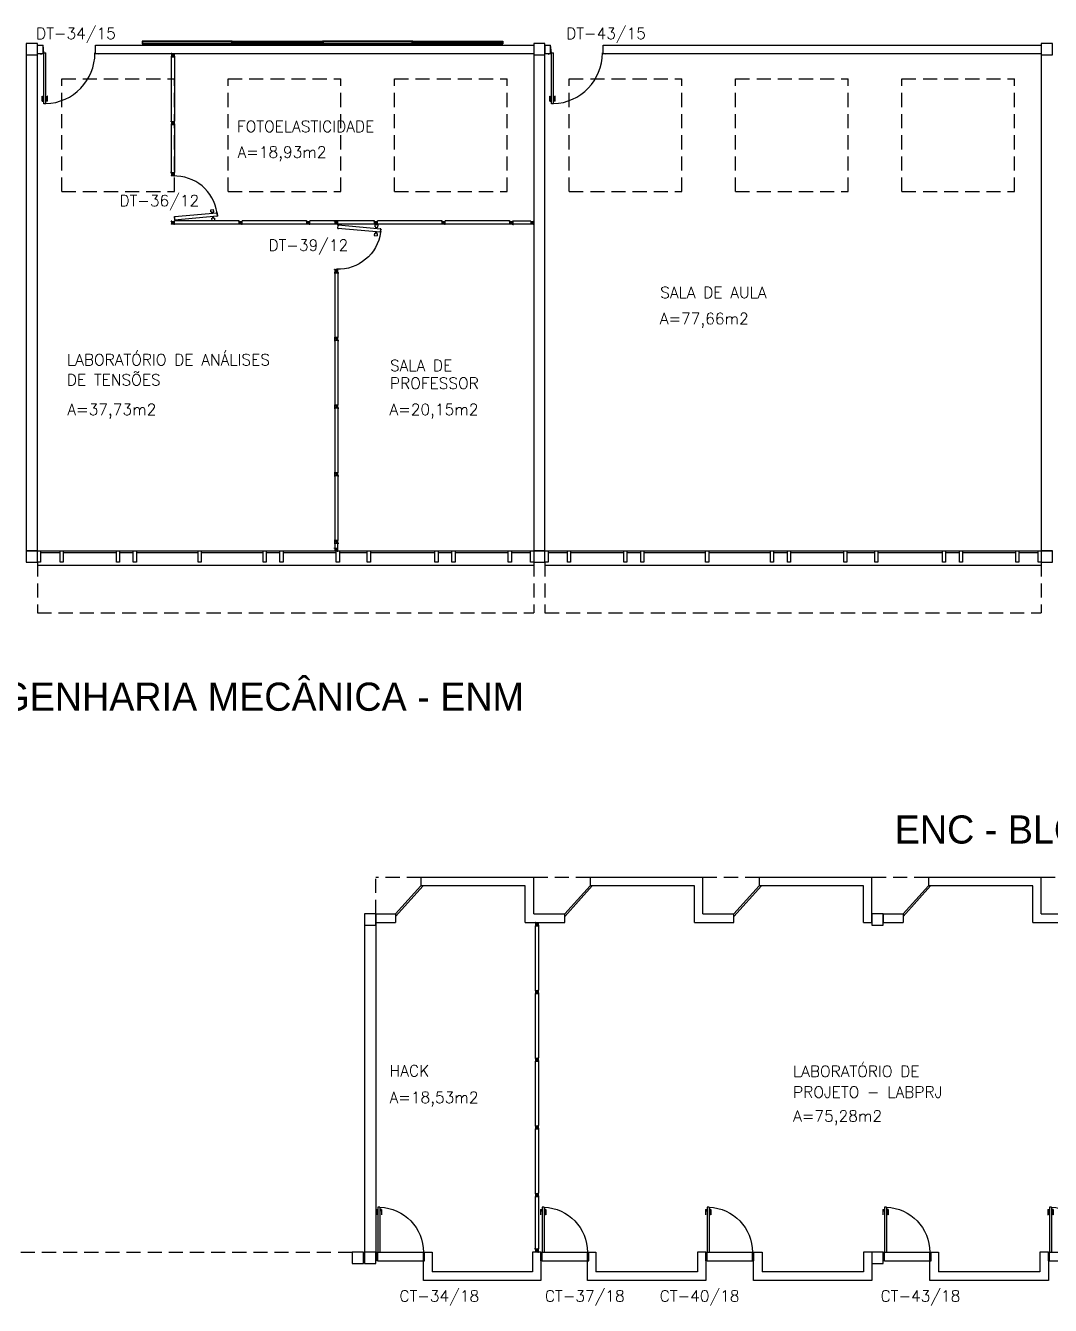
# Model space of a CAD drawing. Header units: centimetres. Extents: x -214 to 72, y 205 to 367.
# Drawn here: x -144.39 to -126.21, y 259.71 to 282.42 of the extents above; entities that cross this region are included whole.
import ezdxf

# ---------------------------------------------------------------- set-up
doc = ezdxf.new("R2010")
doc.units = ezdxf.units.CM
doc.header["$MEASUREMENT"] = 0
doc.linetypes.add('HIDDEN', pattern=[0.375, 0.25, -0.125])
doc.layers.get('0').update_dxf_attribs({"linetype": 'CONTINUOUS'})
for name, color, linetype in [('ALV', 2, 'CONTINUOUS'), ('AREA', 2, 'CONTINUOUS'), ('DIV', 2, 'CONTINUOUS'), ('ENDEREÇO NOVO', 2, 'CONTINUOUS'), ('ESQ', 1, 'CONTINUOUS'), ('ESTRUT', 3, 'CONTINUOUS'), ('MACANETA', 2, 'CONTINUOUS'), ('MARCO', 2, 'CONTINUOUS'), ('PainelFELTRO', 2, 'CONTINUOUS'), ('PORTA', 1, 'CONTINUOUS'), ('PROJ', 1, 'HIDDEN'), ('PROJEÇÃO', 1, 'HIDDEN'), ('SOLEIRA', 1, 'CONTINUOUS'), ('TEXTO', 2, 'CONTINUOUS'), ('USO', 2, 'CONTINUOUS')]:
    doc.layers.add(name, color=color, linetype=linetype)
doc.styles.add('UNB-100', font='simplex.shx', dxfattribs={"height": 0.2})

# ---------------------------------------------------------------- blocks, each defined once
blk = doc.blocks.new('DIV12')
for p, q in [((-0.005, 0), (0.005, 0)), ((0, -0.005), (0, 0.005)), ((0.024, 0.018), (0.028, 0.018)), ((0.024, 0.018), (0.024, 0.016)), ((0.024, 0.016), (0.028, 0.016)), ((0.028, 0.03), (0.043, 0.03)), ((0.028, 0.018), (0.028, 0.03)), ((0.028, -0.017), (0.028, 0.016)), ((0.03, 0.028), (1.169, 0.028)), ((0.03, -0.029), (0.03, 0.028)), ((0.043, 0.03), (0.043, 0.028)), ((0.024, -0.017), (0.028, -0.017)), ((0.024, -0.017), (0.024, -0.019)), ((0.024, -0.019), (0.028, -0.019)), ((0.028, -0.031), (0.028, -0.019)), ((0.028, -0.031), (0.043, -0.031)), ((0.03, -0.029), (1.169, -0.029)), ((0.043, -0.029), (0.043, -0.031))]:
    blk.add_line(p, q)
blk = doc.blocks.new('DOOR80')
at = {"layer": 'MACANETA'}
for p, q in [((-0.015, -0.665), (-0.01, -0.665)), ((-0.015, -0.755), (-0.015, -0.665)), ((-0.01, -0.755), (-0.01, -0.665)), ((0.08, -0.665), (0.075, -0.665)), ((0.075, -0.755), (0.075, -0.665)), ((0.08, -0.755), (0.08, -0.665)), ((-0.015, -0.755), (0.012, -0.755)), ((-0.01, -0.735), (0.012, -0.735)), ((0.012, -0.763), (0.012, -0.728)), ((0.012, -0.728), (0.015, -0.728)), ((0.012, -0.763), (0.015, -0.763)), ((0.053, -0.728), (0.05, -0.728)), ((0.053, -0.763), (0.05, -0.763)), ((0.053, -0.763), (0.053, -0.728)), ((0.075, -0.735), (0.053, -0.735)), ((0.08, -0.755), (0.053, -0.755))]:
    blk.add_line(p, q, dxfattribs=at)
at = {"layer": 'PORTA'}
for p, q in [((0.015, -0.8), (0.015, 0)), ((0.015, 0), (0.05, 0)), ((0.05, -0.8), (0.05, 0)), ((0.05, -0.8), (0.015, -0.8))]:
    blk.add_line(p, q, dxfattribs=at)
at = {"layer": 'PORTA', "color": 1}
blk.add_arc((0.02, 0), 0.8, 272.1491, 0, dxfattribs=at)
blk = doc.blocks.new('PORTA80')
at = {"layer": 'MARCO'}
for p, q in [((0, 0), (0.02, 0)), ((0, -0.15), (0, 0)), ((0.02, -0.15), (0.02, 0)), ((-0.002, -0.15), (-0.002, -0.15)), ((-0.002, -0.15), (-0.002, -0.15)), ((-0.002, -0.15), (-0.002, -0.15)), ((0.02, -0.15), (0, -0.15)), ((0.005, 0), (0.005, 0)), ((0.005, 0), (0.005, 0)), ((0.827, 0), (0.847, 0)), ((0.827, -0.15), (0.827, 0)), ((0.827, -0.15), (0.847, -0.15)), ((0.828, 0), (0.828, 0)), ((0.828, 0), (0.828, 0)), ((0.828, 0), (0.828, 0)), ((0.828, -0.15), (0.828, -0.15)), ((0.828, -0.15), (0.828, -0.15)), ((0.828, -0.15), (0.828, -0.15)), ((0.847, -0.15), (0.847, 0))]:
    blk.add_line(p, q, dxfattribs=at)
at = {"layer": 'SOLEIRA'}
for p, q in [((0.02, -0.15), (0.828, -0.15)), ((0.048, 0), (0.828, 0))]:
    blk.add_line(p, q, dxfattribs=at)
at = {"layer": 'PORTA', "xscale": -1, "rotation": 179.9999999948552}
blk.add_blockref('DOOR80', (0.005, 0), dxfattribs=at)
blk = doc.blocks.new('MTDIV')
for p, q in [((-0.0285, 0.0185), (-0.0285, 0.0285)), ((-0.0185, 0.0285), (-0.0285, 0.0285)), ((-0.0265, 0.0185), (-0.0285, 0.0185)), ((-0.0265, 0.0235), (-0.0265, 0.0265)), ((-0.0265, 0.0265), (-0.0185, 0.0265)), ((-0.0265, 0.0235), (0.0265, 0.0235)), ((-0.0215, 0.0235), (-0.0265, 0.0235)), ((-0.0265, 0.0185), (-0.0265, 0.0215)), ((-0.0265, 0.0215), (-0.0235, 0.0215)), ((-0.0235, 0.0215), (-0.0235, -0.0215)), ((-0.0215, 0.0235), (-0.0215, 0.0215)), ((-0.0215, 0.0215), (0.0215, 0.0215)), ((-0.0215, 0.0195), (0.0195, 0.0195)), ((-0.0215, 0.0195), (-0.0215, -0.0195)), ((-0.0185, 0.0265), (-0.0185, 0.0285)), ((-0.0049, 0), (0.0049, 0)), ((0, -0.0049), (0, 0.0049)), ((0.0195, 0.0095), (0.0115, 0.0095)), ((0.0115, 0.0095), (0.0115, 0.0075)), ((0.0215, 0.0075), (0.0115, 0.0075)), ((0.0135, 0.0075), (0.0135, 0.0055)), ((0.0215, 0.0055), (0.0135, 0.0055)), ((0.0185, 0.0265), (0.0185, 0.0285)), ((0.0185, 0.0285), (0.0285, 0.0285)), ((0.0185, 0.0265), (0.0265, 0.0265)), ((0.0195, 0.0195), (0.0195, 0.0095)), ((0.0215, 0.0235), (0.0215, 0.0075)), ((0.0215, 0.0235), (0.0265, 0.0235)), ((0.0215, 0.0055), (0.0215, -0.0055)), ((0.0235, 0.0215), (0.0235, -0.0215)), ((0.0265, 0.0215), (0.0235, 0.0215)), ((0.0265, 0.0235), (0.0265, 0.0265)), ((0.0265, 0.0185), (0.0265, 0.0215)), ((0.0265, 0.0185), (0.0285, 0.0185)), ((0.0285, 0.0185), (0.0285, 0.0285)), ((-0.0285, -0.0185), (-0.0285, -0.0285)), ((-0.0285, -0.0185), (-0.0265, -0.0185)), ((-0.0185, -0.0285), (-0.0285, -0.0285)), ((-0.0265, -0.0185), (-0.0265, -0.0215)), ((-0.0265, -0.0215), (-0.0235, -0.0215)), ((0.0265, -0.0235), (-0.0265, -0.0235)), ((-0.0265, -0.0235), (-0.0265, -0.0265)), ((-0.0215, -0.0235), (-0.0265, -0.0235)), ((-0.0185, -0.0265), (-0.0265, -0.0265)), ((-0.0215, -0.0195), (0.0195, -0.0195)), ((-0.0215, -0.0215), (0.0215, -0.0215)), ((-0.0215, -0.0215), (-0.0215, -0.0235)), ((-0.0185, -0.0265), (-0.0185, -0.0285)), ((0.0215, -0.0075), (0.0115, -0.0075)), ((0.0115, -0.0075), (0.0115, -0.0095)), ((0.0195, -0.0095), (0.0115, -0.0095)), ((0.0215, -0.0055), (0.0135, -0.0055)), ((0.0135, -0.0055), (0.0135, -0.0075)), ((0.0185, -0.0265), (0.0185, -0.0285)), ((0.0265, -0.0265), (0.0185, -0.0265)), ((0.0185, -0.0285), (0.0285, -0.0285)), ((0.0195, -0.0095), (0.0195, -0.0195)), ((0.0215, -0.0075), (0.0215, -0.0235)), ((0.0215, -0.0235), (0.0265, -0.0235)), ((0.0265, -0.0215), (0.0235, -0.0215)), ((0.0265, -0.0185), (0.0265, -0.0215)), ((0.0285, -0.0185), (0.0265, -0.0185)), ((0.0265, -0.0235), (0.0265, -0.0265)), ((0.0285, -0.0185), (0.0285, -0.0285))]:
    blk.add_line(p, q)
blk = doc.blocks.new('DOOR90')
at = {"layer": 'MACANETA'}
for p, q in [((-0.015, -0.755), (-0.01, -0.755)), ((-0.015, -0.845), (-0.015, -0.755)), ((-0.015, -0.845), (0.012, -0.845)), ((-0.01, -0.845), (-0.01, -0.755)), ((-0.01, -0.825), (0.012, -0.825)), ((0.012, -0.853), (0.012, -0.818)), ((0.012, -0.818), (0.015, -0.818)), ((0.012, -0.853), (0.015, -0.853)), ((0.053, -0.818), (0.05, -0.818)), ((0.053, -0.853), (0.05, -0.853)), ((0.053, -0.853), (0.053, -0.818)), ((0.075, -0.825), (0.053, -0.825)), ((0.08, -0.845), (0.053, -0.845)), ((0.08, -0.755), (0.075, -0.755)), ((0.075, -0.845), (0.075, -0.755)), ((0.08, -0.845), (0.08, -0.755))]:
    blk.add_line(p, q, dxfattribs=at)
at = {"layer": 'PORTA'}
for p, q in [((0.015, -0.89), (0.015, 0.01)), ((0.015, 0.01), (0.05, 0.01)), ((0.05, -0.89), (0.05, 0.01)), ((0.05, -0.89), (0.015, -0.89))]:
    blk.add_line(p, q, dxfattribs=at)
at = {"layer": 'PORTA', "color": 1}
blk.add_arc((0.02, 0.01), 0.9, 271.9102, 0, dxfattribs=at)
blk = doc.blocks.new('A$C34F976D8')
at = {"layer": 'DIV'}
blk.add_blockref('MTDIV', (0.028, 0.028), dxfattribs=at)
blk = doc.blocks.new('PLXD')
at = {"color": 1}
for p, q in [((-0.194, 0.727), (-0.233, 0.723)), ((-0.229, 0.673), (-0.233, 0.723)), ((-0.192, 0.712), (-0.194, 0.727)), ((-0.164, 0.714), (-0.192, 0.712)), ((-0.162, 0.694), (-0.19, 0.692)), ((-0.189, 0.677), (-0.19, 0.692)), ((-0.107, 0.719), (-0.079, 0.722)), ((-0.106, 0.7), (-0.077, 0.702)), ((-0.08, 0.737), (-0.041, 0.74)), ((-0.079, 0.722), (-0.08, 0.737)), ((-0.076, 0.687), (-0.077, 0.702)), ((-0.076, 0.687), (-0.036, 0.691)), ((-0.036, 0.691), (-0.041, 0.74)), ((-0.189, 0.677), (-0.229, 0.673))]:
    blk.add_line(p, q, dxfattribs=at)
at = {"color": 2}
for p, q in [((-0.172, 0.786), (-0.161, 0.787)), ((-0.172, 0.786), (-0.171, 0.772)), ((-0.169, 0.772), (-0.171, 0.772)), ((-0.17, 0.784), (-0.114, 0.789)), ((-0.17, 0.784), (-0.103, 0.028)), ((-0.159, 0.792), (-0.161, 0.792)), ((-0.161, 0.792), (-0.161, 0.787)), ((-0.159, 0.792), (-0.159, 0.787)), ((-0.159, 0.787), (-0.126, 0.79)), ((-0.124, 0.795), (-0.126, 0.795)), ((-0.126, 0.795), (-0.126, 0.79)), ((-0.124, 0.795), (-0.124, 0.79)), ((-0.124, 0.79), (-0.112, 0.791)), ((-0.114, 0.789), (-0.046, 0.033)), ((-0.112, 0.791), (-0.11, 0.777)), ((-0.11, 0.777), (-0.112, 0.777)), ((-0.105, 0.026), (-0.106, 0.04)), ((-0.104, 0.04), (-0.106, 0.04)), ((-0.105, 0.026), (-0.093, 0.027)), ((-0.103, 0.028), (-0.046, 0.033)), ((-0.092, 0.022), (-0.093, 0.027)), ((-0.09, 0.022), (-0.092, 0.022)), ((-0.091, 0.027), (-0.058, 0.03)), ((-0.09, 0.022), (-0.091, 0.027)), ((-0.057, 0.025), (-0.058, 0.03)), ((-0.055, 0.025), (-0.057, 0.025)), ((-0.056, 0.03), (-0.044, 0.031)), ((-0.055, 0.025), (-0.056, 0.03)), ((-0.045, 0.045), (-0.047, 0.045)), ((-0.044, 0.031), (-0.045, 0.045)), ((-0.008, 0), (0.006, 0)), ((0, 0.007), (0, -0.006))]:
    blk.add_line(p, q, dxfattribs=at)
at = {"color": 1}
blk.add_arc((-0.064, 0.029), 0.764, 98.125, 182.1419, dxfattribs=at)
blk = doc.blocks.new('PainelFELTRO')
at = {"layer": 'PainelFELTRO'}
blk.add_hatch(color=2, dxfattribs=at).paths.add_polyline_path([(0.01, 0.06), (0.01, 0.03), (1.59, 0.03), (1.59, 0.06)])
for p, q in [((1.6, 0.07), (0, 0.07)), ((0, 0.07), (0, 0.02)), ((0, 0.02), (1.6, 0.02)), ((1.6, 0.02), (1.6, 0.07))]:
    blk.add_line(p, q, dxfattribs=at)
at = {"layer": 'PainelFELTRO', "color": 1}
for p, q in [((0, 0), (1.6, 0)), ((0.05, 0.02), (0.05, 0)), ((1.55, 0), (1.55, 0.02))]:
    blk.add_line(p, q, dxfattribs=at)
at = {"layer": 'PainelFELTRO', "color": 2}
for p, q in [((1.59, 0.06), (0.01, 0.06)), ((0.01, 0.06), (0.01, 0.03)), ((0.01, 0.03), (1.59, 0.03)), ((1.59, 0.03), (1.59, 0.06))]:
    blk.add_line(p, q, dxfattribs=at)

msp = doc.modelspace()

# ---------------------------------------------------------------- linework, layer by layer
at = {"layer": 'ALV'}
for p, q in [((-144.175, 281.923), (-144.175, 282.073)), ((-144.175, 282.073), (-144.075, 282.073)), ((-144.075, 281.923), (-144.075, 282.073)), ((-143.145, 281.923), (-143.145, 282.073)), ((-143.145, 282.073), (-135.375, 282.073)), ((-135.375, 282.073), (-135.375, 281.923)), ((-135.175, 282.073), (-135.175, 281.923)), ((-135.175, 282.073), (-135.075, 282.073)), ((-135.075, 281.923), (-135.075, 282.073)), ((-134.145, 282.073), (-126.375, 282.073)), ((-134.145, 281.923), (-134.145, 282.073)), ((-126.375, 282.073), (-126.375, 281.898)), ((-144.375, 281.898), (-144.375, 273.098)), ((-144.375, 281.898), (-144.175, 281.898)), ((-144.175, 281.923), (-144.075, 281.923)), ((-144.175, 273.098), (-144.175, 281.898)), ((-143.145, 281.923), (-135.375, 281.923)), ((-135.375, 281.898), (-135.375, 273.098)), ((-135.375, 281.898), (-135.175, 281.898)), ((-135.175, 281.923), (-135.075, 281.923)), ((-135.175, 273.098), (-135.175, 281.898)), ((-134.145, 281.923), (-126.375, 281.923)), ((-126.375, 281.898), (-126.375, 273.098)), ((-126.375, 281.898), (-126.175, 281.898)), ((-144.375, 273.098), (-144.175, 273.098)), ((-135.375, 273.098), (-135.175, 273.098)), ((-126.375, 273.098), (-126.175, 273.098)), ((-135.375, 267.308), (-137.375, 267.308)), ((-137.375, 267.308), (-137.375, 267.158)), ((-135.375, 266.658), (-135.375, 267.308)), ((-132.375, 267.308), (-134.375, 267.308)), ((-134.375, 267.308), (-134.375, 267.158)), ((-132.375, 266.658), (-132.375, 267.308)), ((-129.375, 267.308), (-131.375, 267.308)), ((-131.375, 267.308), (-131.375, 267.158)), ((-129.375, 266.508), (-129.375, 267.308)), ((-126.375, 267.308), (-128.375, 267.308)), ((-128.375, 267.308), (-128.375, 267.158)), ((-126.375, 266.658), (-126.375, 267.308)), ((-135.525, 267.158), (-137.375, 267.158)), ((-135.525, 266.508), (-135.525, 267.158)), ((-132.525, 267.158), (-134.375, 267.158)), ((-132.525, 266.508), (-132.525, 267.158)), ((-129.525, 267.158), (-131.375, 267.158)), ((-129.525, 266.508), (-129.525, 267.158)), ((-126.525, 267.158), (-128.375, 267.158)), ((-126.525, 266.508), (-126.525, 267.158)), ((-138.175, 266.658), (-138.175, 266.458)), ((-138.175, 266.658), (-137.825, 266.658)), ((-137.825, 266.658), (-137.825, 266.508)), ((-135.375, 266.658), (-134.825, 266.658)), ((-134.825, 266.508), (-134.825, 266.658)), ((-132.375, 266.658), (-131.825, 266.658)), ((-131.825, 266.508), (-131.825, 266.658)), ((-129.175, 266.658), (-129.175, 266.508)), ((-129.175, 266.658), (-128.825, 266.658)), ((-128.825, 266.658), (-128.825, 266.508)), ((-126.375, 266.658), (-125.825, 266.658)), ((-138.375, 266.458), (-138.375, 260.658)), ((-138.375, 266.458), (-138.175, 266.458)), ((-138.175, 266.508), (-137.825, 266.508)), ((-138.175, 266.458), (-138.175, 260.658)), ((-135.525, 266.508), (-134.825, 266.508)), ((-132.525, 266.508), (-131.825, 266.508)), ((-129.525, 266.508), (-129.375, 266.508)), ((-129.175, 266.508), (-128.825, 266.508)), ((-126.525, 266.508), (-125.825, 266.508)), ((-137.327, 260.158), (-137.327, 260.658)), ((-137.327, 260.658), (-137.177, 260.658)), ((-137.177, 260.658), (-137.177, 260.308)), ((-135.396, 260.658), (-135.396, 260.308)), ((-135.246, 260.658), (-135.396, 260.658)), ((-135.246, 260.658), (-135.246, 260.158)), ((-134.42, 260.158), (-134.42, 260.658)), ((-134.42, 260.658), (-134.27, 260.658)), ((-134.27, 260.658), (-134.27, 260.308)), ((-132.47, 260.658), (-132.47, 260.308)), ((-132.32, 260.658), (-132.47, 260.658)), ((-132.32, 260.658), (-132.32, 260.158)), ((-131.475, 260.158), (-131.475, 260.658)), ((-131.475, 260.658), (-131.325, 260.658)), ((-131.325, 260.658), (-131.325, 260.308)), ((-129.525, 260.658), (-129.525, 260.308)), ((-129.375, 260.658), (-129.525, 260.658)), ((-129.375, 260.658), (-129.375, 260.158)), ((-128.347, 260.158), (-128.347, 260.658)), ((-128.347, 260.658), (-128.197, 260.658)), ((-128.197, 260.658), (-128.197, 260.308)), ((-126.397, 260.658), (-126.397, 260.308)), ((-126.247, 260.658), (-126.397, 260.658)), ((-126.247, 260.658), (-126.247, 260.158)), ((-135.396, 260.308), (-137.177, 260.308)), ((-132.47, 260.308), (-134.27, 260.308)), ((-129.525, 260.308), (-131.325, 260.308)), ((-126.397, 260.308), (-128.197, 260.308)), ((-135.246, 260.158), (-137.327, 260.158)), ((-132.32, 260.158), (-134.42, 260.158)), ((-129.375, 260.158), (-131.475, 260.158)), ((-126.247, 260.158), (-128.347, 260.158))]:
    msp.add_line(p, q, dxfattribs=at)
at = {"layer": 'DIV'}
for p, q in [((-141.806, 280.666), (-141.806, 280.651)), ((-141.806, 280.666), (-141.794, 280.666)), ((-141.804, 280.651), (-141.806, 280.651)), ((-141.804, 280.664), (-141.804, 279.81)), ((-141.804, 280.664), (-141.747, 280.664)), ((-141.794, 280.671), (-141.794, 280.666)), ((-141.792, 280.671), (-141.794, 280.671)), ((-141.792, 280.671), (-141.792, 280.666)), ((-141.792, 280.666), (-141.759, 280.666)), ((-141.78, 280.694), (-141.77, 280.694)), ((-141.775, 280.699), (-141.775, 280.689)), ((-141.759, 280.671), (-141.759, 280.666)), ((-141.757, 280.671), (-141.759, 280.671)), ((-141.757, 280.671), (-141.757, 280.666)), ((-141.757, 280.666), (-141.745, 280.666)), ((-141.747, 280.664), (-141.747, 279.81)), ((-141.745, 280.651), (-141.747, 280.651)), ((-141.745, 280.666), (-141.745, 280.651)), ((-141.804, 279.823), (-141.806, 279.823)), ((-141.806, 279.808), (-141.806, 279.823)), ((-141.806, 279.808), (-141.794, 279.808)), ((-141.804, 279.81), (-141.747, 279.81)), ((-141.794, 279.803), (-141.794, 279.808)), ((-141.792, 279.803), (-141.794, 279.803)), ((-141.792, 279.808), (-141.759, 279.808)), ((-141.792, 279.803), (-141.792, 279.808)), ((-141.78, 279.78), (-141.77, 279.78)), ((-141.775, 279.785), (-141.775, 279.775)), ((-141.759, 279.803), (-141.759, 279.808)), ((-141.757, 279.803), (-141.759, 279.803)), ((-141.757, 279.808), (-141.745, 279.808)), ((-141.757, 279.803), (-141.757, 279.808)), ((-141.745, 279.823), (-141.747, 279.823)), ((-141.745, 279.808), (-141.745, 279.823)), ((-135.77, 278.923), (-135.78, 278.923)), ((-135.775, 278.928), (-135.775, 278.917)), ((-135.752, 278.941), (-135.747, 278.941)), ((-135.752, 278.939), (-135.752, 278.941)), ((-135.752, 278.939), (-135.747, 278.939)), ((-135.752, 278.906), (-135.747, 278.906)), ((-135.752, 278.904), (-135.752, 278.906)), ((-135.752, 278.904), (-135.747, 278.904)), ((-135.747, 278.953), (-135.732, 278.953)), ((-135.747, 278.953), (-135.747, 278.941)), ((-135.747, 278.939), (-135.747, 278.906)), ((-135.747, 278.904), (-135.747, 278.892)), ((-135.747, 278.892), (-135.732, 278.892)), ((-135.432, 278.951), (-135.745, 278.951)), ((-135.745, 278.951), (-135.745, 278.894)), ((-135.432, 278.894), (-135.745, 278.894)), ((-135.732, 278.951), (-135.732, 278.953)), ((-135.732, 278.892), (-135.732, 278.894)), ((-138.906, 273.237), (-138.906, 273.222)), ((-138.906, 273.237), (-138.894, 273.237)), ((-138.904, 273.222), (-138.906, 273.222)), ((-138.904, 273.235), (-138.847, 273.235)), ((-138.904, 273.235), (-138.904, 273.155)), ((-138.894, 273.242), (-138.894, 273.237)), ((-138.892, 273.242), (-138.894, 273.242)), ((-138.892, 273.242), (-138.892, 273.237)), ((-138.892, 273.237), (-138.859, 273.237)), ((-138.88, 273.265), (-138.87, 273.265)), ((-138.875, 273.27), (-138.875, 273.26)), ((-138.859, 273.242), (-138.859, 273.237)), ((-138.857, 273.242), (-138.859, 273.242)), ((-138.857, 273.242), (-138.857, 273.237)), ((-138.857, 273.237), (-138.845, 273.237)), ((-138.847, 273.155), (-138.847, 273.237)), ((-138.845, 273.222), (-138.847, 273.222)), ((-138.845, 273.237), (-138.845, 273.222)), ((-135.348, 261.648), (-135.348, 261.634)), ((-135.348, 261.648), (-135.336, 261.648)), ((-135.346, 261.634), (-135.348, 261.634)), ((-135.346, 261.646), (-135.346, 260.716)), ((-135.346, 261.646), (-135.289, 261.646)), ((-135.336, 261.653), (-135.336, 261.648)), ((-135.334, 261.653), (-135.336, 261.653)), ((-135.334, 261.653), (-135.334, 261.648)), ((-135.334, 261.648), (-135.301, 261.648)), ((-135.322, 261.677), (-135.312, 261.677)), ((-135.317, 261.682), (-135.317, 261.672)), ((-135.301, 261.653), (-135.301, 261.648)), ((-135.299, 261.653), (-135.301, 261.653)), ((-135.299, 261.653), (-135.299, 261.648)), ((-135.299, 261.648), (-135.287, 261.648)), ((-135.289, 261.646), (-135.289, 260.716)), ((-135.287, 261.634), (-135.289, 261.634)), ((-135.287, 261.648), (-135.287, 261.634)), ((-135.346, 260.728), (-135.348, 260.728)), ((-135.348, 260.714), (-135.348, 260.728)), ((-135.348, 260.714), (-135.336, 260.714)), ((-135.346, 260.716), (-135.289, 260.716)), ((-135.336, 260.709), (-135.336, 260.714)), ((-135.334, 260.709), (-135.336, 260.709)), ((-135.334, 260.714), (-135.301, 260.714)), ((-135.334, 260.709), (-135.334, 260.714)), ((-135.322, 260.685), (-135.312, 260.685)), ((-135.317, 260.69), (-135.317, 260.68)), ((-135.301, 260.709), (-135.301, 260.714)), ((-135.299, 260.709), (-135.301, 260.709)), ((-135.299, 260.714), (-135.287, 260.714)), ((-135.299, 260.709), (-135.299, 260.714)), ((-135.287, 260.728), (-135.289, 260.728)), ((-135.287, 260.714), (-135.287, 260.728))]:
    msp.add_line(p, q, dxfattribs=at)
at = {"layer": 'ESQ'}
for p, q in [((-144.12, 273.098), (-135.43, 273.098)), ((-144.12, 273.073), (-143.775, 273.073)), ((-143.72, 273.073), (-142.775, 273.073)), ((-142.72, 273.073), (-142.475, 273.073)), ((-142.42, 273.073), (-141.325, 273.073)), ((-141.27, 273.073), (-140.175, 273.073)), ((-140.12, 273.073), (-139.875, 273.073)), ((-139.82, 273.073), (-138.875, 273.073)), ((-138.82, 273.073), (-138.325, 273.073)), ((-138.27, 273.073), (-137.125, 273.073)), ((-137.07, 273.073), (-136.825, 273.073)), ((-136.77, 273.073), (-135.825, 273.073)), ((-135.77, 273.073), (-135.43, 273.073)), ((-135.12, 273.098), (-126.43, 273.098)), ((-135.12, 273.073), (-134.775, 273.073)), ((-134.72, 273.073), (-133.775, 273.073)), ((-133.72, 273.073), (-133.475, 273.073)), ((-133.42, 273.073), (-132.325, 273.073)), ((-132.27, 273.073), (-131.175, 273.073)), ((-131.12, 273.073), (-130.875, 273.073)), ((-130.82, 273.073), (-129.875, 273.073)), ((-129.82, 273.073), (-129.325, 273.073)), ((-129.27, 273.073), (-128.125, 273.073)), ((-128.07, 273.073), (-127.825, 273.073)), ((-127.77, 273.073), (-126.825, 273.073)), ((-126.77, 273.073), (-126.43, 273.073)), ((-144.175, 272.898), (-144.175, 272.848)), ((-144.175, 272.848), (-135.375, 272.848)), ((-135.375, 272.898), (-135.375, 272.848)), ((-135.175, 272.898), (-135.175, 272.848)), ((-135.175, 272.848), (-126.375, 272.848)), ((-126.375, 272.898), (-126.375, 272.848)), ((-137.335, 267.158), (-137.825, 266.613)), ((-137.375, 267.158), (-137.825, 266.658)), ((-134.335, 267.158), (-134.825, 266.613)), ((-134.375, 267.158), (-134.825, 266.658)), ((-131.375, 267.158), (-131.825, 266.658)), ((-131.335, 267.158), (-131.825, 266.613)), ((-128.335, 267.158), (-128.825, 266.613)), ((-128.375, 267.158), (-128.825, 266.658))]:
    msp.add_line(p, q, dxfattribs=at)
for points in [[(-144.175, 273.098), (-144.12, 273.098), (-144.12, 272.898), (-144.175, 272.898)], [(-143.775, 273.098), (-143.72, 273.098), (-143.72, 272.898), (-143.775, 272.898)], [(-142.775, 273.098), (-142.72, 273.098), (-142.72, 272.898), (-142.775, 272.898)], [(-142.475, 273.098), (-142.42, 273.098), (-142.42, 272.898), (-142.475, 272.898)], [(-141.325, 273.098), (-141.27, 273.098), (-141.27, 272.898), (-141.325, 272.898)], [(-140.175, 273.098), (-140.12, 273.098), (-140.12, 272.898), (-140.175, 272.898)], [(-139.875, 273.098), (-139.82, 273.098), (-139.82, 272.898), (-139.875, 272.898)], [(-138.875, 273.098), (-138.82, 273.098), (-138.82, 272.898), (-138.875, 272.898)], [(-138.325, 273.098), (-138.27, 273.098), (-138.27, 272.898), (-138.325, 272.898)], [(-137.125, 273.098), (-137.07, 273.098), (-137.07, 272.898), (-137.125, 272.898)], [(-136.825, 273.098), (-136.77, 273.098), (-136.77, 272.898), (-136.825, 272.898)], [(-135.825, 273.098), (-135.77, 273.098), (-135.77, 272.898), (-135.825, 272.898)], [(-135.43, 273.098), (-135.375, 273.098), (-135.375, 272.898), (-135.43, 272.898)], [(-135.175, 273.098), (-135.12, 273.098), (-135.12, 272.898), (-135.175, 272.898)], [(-134.775, 273.098), (-134.72, 273.098), (-134.72, 272.898), (-134.775, 272.898)], [(-133.775, 273.098), (-133.72, 273.098), (-133.72, 272.898), (-133.775, 272.898)], [(-133.475, 273.098), (-133.42, 273.098), (-133.42, 272.898), (-133.475, 272.898)], [(-132.325, 273.098), (-132.27, 273.098), (-132.27, 272.898), (-132.325, 272.898)], [(-131.175, 273.098), (-131.12, 273.098), (-131.12, 272.898), (-131.175, 272.898)], [(-130.875, 273.098), (-130.82, 273.098), (-130.82, 272.898), (-130.875, 272.898)], [(-129.875, 273.098), (-129.82, 273.098), (-129.82, 272.898), (-129.875, 272.898)], [(-129.325, 273.098), (-129.27, 273.098), (-129.27, 272.898), (-129.325, 272.898)], [(-128.125, 273.098), (-128.07, 273.098), (-128.07, 272.898), (-128.125, 272.898)], [(-127.825, 273.098), (-127.77, 273.098), (-127.77, 272.898), (-127.825, 272.898)], [(-126.825, 273.098), (-126.77, 273.098), (-126.77, 272.898), (-126.825, 272.898)], [(-126.43, 273.098), (-126.375, 273.098), (-126.375, 272.898), (-126.43, 272.898)]]:
    msp.add_lwpolyline(points, close=True, dxfattribs=at)
at = {"layer": 'ESTRUT'}
for points in [[(-144.175, 282.098), (-144.375, 282.098), (-144.375, 281.898), (-144.175, 281.898)], [(-135.175, 282.098), (-135.375, 282.098), (-135.375, 281.898), (-135.175, 281.898)], [(-126.175, 282.098), (-126.375, 282.098), (-126.375, 281.898), (-126.175, 281.898)], [(-144.175, 273.098), (-144.375, 273.098), (-144.375, 272.898), (-144.175, 272.898)], [(-135.175, 273.098), (-135.375, 273.098), (-135.375, 272.898), (-135.175, 272.898)], [(-126.175, 273.098), (-126.375, 273.098), (-126.375, 272.898), (-126.175, 272.898)], [(-138.175, 266.658), (-138.375, 266.658), (-138.375, 266.458), (-138.175, 266.458)], [(-129.175, 266.658), (-129.375, 266.658), (-129.375, 266.458), (-129.175, 266.458)], [(-138.395, 260.658), (-138.595, 260.658), (-138.595, 260.458), (-138.395, 260.458)], [(-138.175, 260.658), (-138.375, 260.658), (-138.375, 260.458), (-138.175, 260.458)], [(-129.175, 260.658), (-129.375, 260.658), (-129.375, 260.458), (-129.175, 260.458)]]:
    msp.add_lwpolyline(points, close=True, dxfattribs=at)
at = {"layer": 'MARCO'}
for p, q in [((-144.06, 281.933), (-144.075, 282.073)), ((-144.075, 282.073), (-144.075, 282.073)), ((-144.075, 282.073), (-144.075, 282.073)), ((-144.075, 282.073), (-144.075, 282.073)), ((-144.075, 282.073), (-144.075, 282.073)), ((-144.075, 282.073), (-144.075, 282.073)), ((-143.145, 281.923), (-143.145, 282.073)), ((-143.145, 282.073), (-143.145, 282.073)), ((-143.145, 282.073), (-143.145, 282.073)), ((-143.145, 282.073), (-143.145, 282.073)), ((-143.145, 282.073), (-143.145, 282.073)), ((-143.145, 282.073), (-143.145, 282.073)), ((-135.06, 281.933), (-135.075, 282.073)), ((-135.075, 282.073), (-135.075, 282.073)), ((-135.075, 282.073), (-135.075, 282.073)), ((-135.075, 282.073), (-135.075, 282.073)), ((-135.075, 282.073), (-135.075, 282.073)), ((-135.075, 282.073), (-135.075, 282.073)), ((-134.145, 281.923), (-134.145, 282.073)), ((-134.145, 282.073), (-134.145, 282.073)), ((-134.145, 282.073), (-134.145, 282.073)), ((-134.145, 282.073), (-134.145, 282.073)), ((-134.145, 282.073), (-134.145, 282.073)), ((-134.145, 282.073), (-134.145, 282.073)), ((-144.12, 281.913), (-144.075, 281.923)), ((-144.12, 281.923), (-144.12, 281.913)), ((-144.075, 281.923), (-144.06, 281.933)), ((-144.075, 281.923), (-144.075, 281.923)), ((-144.075, 281.923), (-144.075, 281.923)), ((-144.06, 281.933), (-144.06, 281.933)), ((-144.06, 281.933), (-144.06, 281.933)), ((-143.1, 281.913), (-143.145, 281.923)), ((-143.145, 281.923), (-143.145, 281.923)), ((-143.145, 281.923), (-143.145, 281.923)), ((-143.145, 281.923), (-143.145, 281.923)), ((-143.145, 281.923), (-143.145, 281.923)), ((-143.145, 281.923), (-143.145, 281.923)), ((-143.1, 281.923), (-143.1, 281.913)), ((-135.12, 281.913), (-135.075, 281.923)), ((-135.12, 281.923), (-135.12, 281.913)), ((-135.075, 281.923), (-135.06, 281.933)), ((-135.075, 281.923), (-135.075, 281.923)), ((-135.075, 281.923), (-135.075, 281.923)), ((-135.06, 281.933), (-135.06, 281.933)), ((-135.06, 281.933), (-135.06, 281.933)), ((-134.145, 281.923), (-134.145, 281.923)), ((-134.145, 281.923), (-134.145, 281.923)), ((-134.145, 281.923), (-134.145, 281.923)), ((-134.145, 281.923), (-134.145, 281.923)), ((-134.145, 281.923), (-134.145, 281.923)), ((-134.1, 281.913), (-134.145, 281.923)), ((-134.1, 281.923), (-134.1, 281.913))]:
    msp.add_line(p, q, dxfattribs=at)
at = {"layer": 'PROJ'}
for p, q in [((-144.175, 272.898), (-144.175, 271.998)), ((-135.375, 272.898), (-135.375, 271.998)), ((-135.175, 272.898), (-135.175, 271.998)), ((-126.375, 272.898), (-126.375, 271.998)), ((-144.175, 271.998), (-135.375, 271.998)), ((-135.175, 271.998), (-126.375, 271.998)), ((-138.175, 266.658), (-138.175, 267.312)), ((-137.375, 267.308), (-138.173, 267.308)), ((-134.375, 267.308), (-135.375, 267.308)), ((-131.375, 267.308), (-132.375, 267.308)), ((-128.375, 267.308), (-129.375, 267.308)), ((-125.375, 267.308), (-126.375, 267.308)), ((-138.595, 260.651), (-147.52, 260.658))]:
    msp.add_line(p, q, dxfattribs=at)
at = {"layer": 'PROJEÇÃO'}
for p, q in [((-143.745, 281.473), (-141.745, 281.473)), ((-143.745, 279.473), (-143.745, 281.473)), ((-141.745, 279.473), (-141.745, 281.473)), ((-140.795, 279.473), (-140.795, 281.473)), ((-140.795, 281.473), (-138.795, 281.473)), ((-138.795, 279.473), (-138.795, 281.473)), ((-137.845, 279.473), (-137.845, 281.473)), ((-137.845, 281.473), (-135.845, 281.473)), ((-135.845, 279.473), (-135.845, 281.473)), ((-134.745, 281.473), (-132.745, 281.473)), ((-134.745, 279.473), (-134.745, 281.473)), ((-132.745, 279.473), (-132.745, 281.473)), ((-131.795, 279.473), (-131.795, 281.473)), ((-131.795, 281.473), (-129.795, 281.473)), ((-129.795, 279.473), (-129.795, 281.473)), ((-128.845, 281.473), (-126.845, 281.473)), ((-128.845, 279.473), (-128.845, 281.473)), ((-126.845, 279.473), (-126.845, 281.473)), ((-143.745, 279.473), (-141.745, 279.473)), ((-140.795, 279.473), (-138.795, 279.473)), ((-137.845, 279.473), (-135.845, 279.473)), ((-134.745, 279.473), (-132.745, 279.473)), ((-131.795, 279.473), (-129.795, 279.473)), ((-128.845, 279.473), (-126.845, 279.473))]:
    msp.add_line(p, q, dxfattribs=at)

# ---------------------------------------------------------------- block references
at = {"layer": 'ALV', "color": 6}
for p in [(-142.32, 282.073), (-139.12, 282.073)]:
    msp.add_blockref('PainelFELTRO', p, dxfattribs=at)
at = {"layer": 'ALV', "color": 6, "xscale": -1}
for p in [(-139.12, 282.073), (-135.92, 282.073)]:
    msp.add_blockref('PainelFELTRO', p, dxfattribs=at)
at = {"layer": 'ALV'}
for name, p in [('A$C34F976D8', (-141.804, 281.866)), ('A$C34F976D8', (-141.804, 278.894)), ('A$C34F976D8', (-140.604, 278.894)), ('A$C34F976D8', (-139.404, 278.894)), ('A$C34F976D8', (-138.904, 278.894)), ('A$C34F976D8', (-138.204, 278.894)), ('A$C34F976D8', (-137.004, 278.894)), ('A$C34F976D8', (-138.904, 278.037)), ('PORTA80', (-138.156, 260.658)), ('PORTA80', (-135.246, 260.658)), ('PORTA80', (-132.32, 260.658)), ('PORTA80', (-129.175, 260.658)), ('PORTA80', (-126.247, 260.658))]:
    msp.add_blockref(name, p, dxfattribs=at)
at = {"layer": 'ALV', "rotation": 90}
for p in [(-138.847, 276.837), (-138.847, 275.637), (-138.847, 274.437)]:
    msp.add_blockref('A$C34F976D8', p, dxfattribs=at)
at = {"layer": 'DIV'}
for name, p, rotation in [('DIV12', (-141.775, 281.894), 270), ('PLXD', (-141.775, 278.923), 270), ('DIV12', (-140.575, 278.923), 180), ('DIV12', (-139.375, 278.923), 180), ('DIV12', (-138.175, 278.923), 180), ('DIV12', (-136.975, 278.923), 180), ('DIV12', (-135.775, 278.923), 180), ('DIV12', (-138.875, 278.065), 270), ('DIV12', (-138.875, 276.865), 270), ('DIV12', (-138.875, 275.665), 270), ('DIV12', (-138.875, 274.465), 270), ('A$C34F976D8', (-138.847, 273.237), 90), ('DIV12', (-135.317, 266.477), 270), ('DIV12', (-135.317, 265.277), 270), ('DIV12', (-135.317, 264.077), 270), ('DIV12', (-135.317, 262.877), 270)]:
    msp.add_blockref(name, p, dxfattribs=dict(at, rotation=rotation))
for name, p in [('MTDIV', (-141.775, 280.694)), ('A$C34F976D8', (-141.804, 279.751)), ('A$C34F976D8', (-135.804, 278.894)), ('A$C34F976D8', (-135.432, 278.894)), ('A$C34F976D8', (-138.904, 273.098)), ('MTDIV', (-135.317, 266.477)), ('MTDIV', (-135.317, 265.277)), ('MTDIV', (-135.317, 264.077)), ('MTDIV', (-135.317, 262.877)), ('MTDIV', (-135.317, 261.677)), ('MTDIV', (-135.317, 260.685))]:
    msp.add_blockref(name, p, dxfattribs=at)
at = {"layer": 'DIV', "xscale": -1, "rotation": 270}
msp.add_blockref('PLXD', (-138.875, 278.923), dxfattribs=at)
at = {"layer": 'PORTA'}
for p in [(-144.075, 281.923), (-135.075, 281.923)]:
    msp.add_blockref('DOOR90', p, dxfattribs=at)

# ---------------------------------------------------------------- texts
at = {"layer": 'AREA', "style": 'UNB-100'}
for s, p in [('A=18,93m2', (-140.626, 280.075)), ('A=77,66m2', (-133.138, 277.12)), ('A=37,73m2', (-143.645, 275.509)), ('A=20,15m2', (-137.932, 275.509))]:
    msp.add_text(s, height=0.2, dxfattribs=at).set_placement(p)
at = {"layer": 'ENDEREÇO NOVO', "style": 'UNB-100'}
for s, p in [('DT-34/15', (-144.2, 282.18)), ('DT-43/15', (-134.799, 282.18)), ('DT-36/12', (-142.721, 279.213)), ('DT-39/12', (-140.078, 278.422)), ('CT-34/18', (-137.756, 259.781)), ('CT-37/18', (-135.176, 259.781)), ('CT-40/18', (-133.14, 259.781)), ('CT-43/18', (-129.223, 259.781))]:
    msp.add_text(s, height=0.2, dxfattribs=at).set_placement(p)
at = {"layer": 'TEXTO', "style": 'UNB-100'}
for s, p in [('FOTOELASTICIDADE', (-140.636, 280.53)), ('SALA DE AULA', (-133.131, 277.583)), ('LABORATÓRIO DE ANÁLISES', (-143.652, 276.391)), ('SALA DE', (-137.924, 276.288)), ('DE TENSÕES', (-143.653, 276.033)), ('PROFESSOR', (-137.924, 275.973)), ('HACK', (-137.93, 263.778)), ('LABORATÓRIO DE', (-130.777, 263.767)), ('PROJETO - LABPRJ', (-130.775, 263.399)), ('A=18,53m2', (-137.931, 263.304)), ('A=75,28m2', (-130.773, 262.974))]:
    msp.add_text(s, height=0.2, dxfattribs=at).set_placement(p)
at = {"layer": 'USO'}
for s, p in [('BLOCO D - ENGENHARIA MECÂNICA - ENM', (-149.366, 270.263)), ('ENC - BLOCO C', (-128.972, 267.907))]:
    msp.add_text(s, height=0.5, dxfattribs=at).set_placement(p)

doc.saveas('drawing.dxf')
